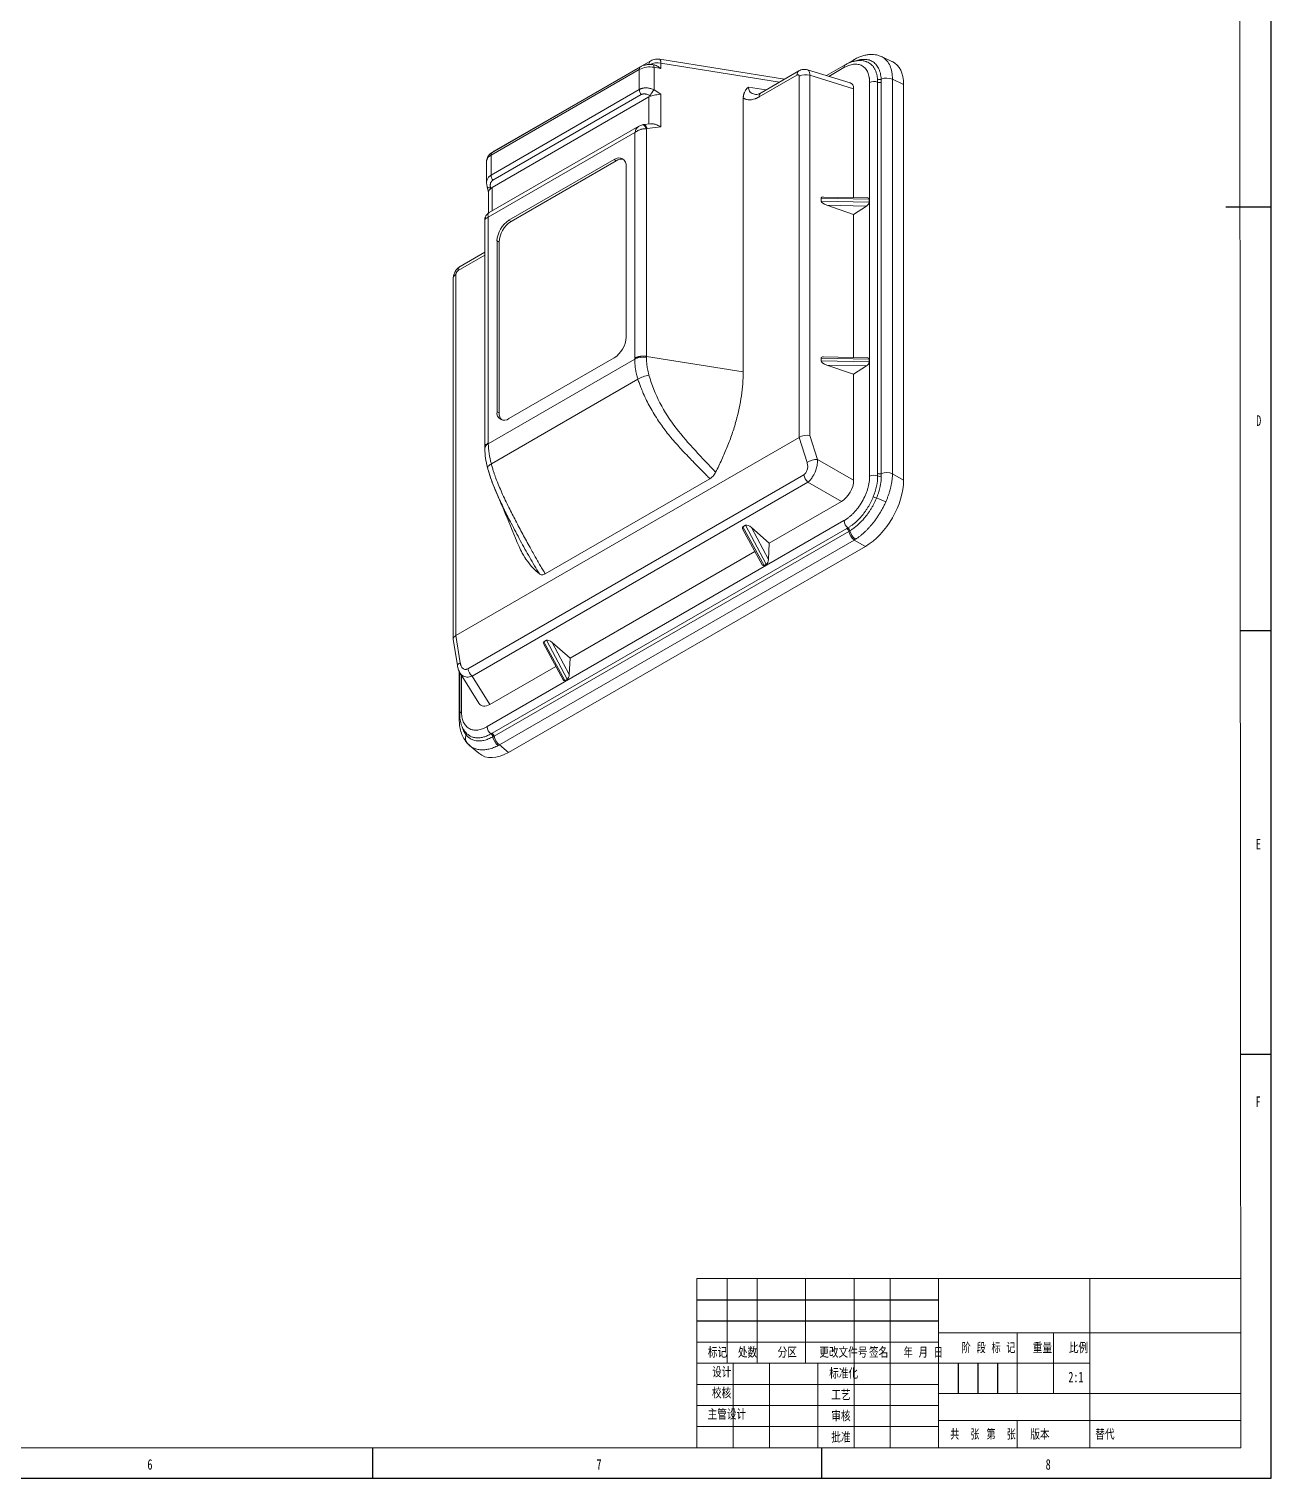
# Model space of a CAD drawing. Header units: millimetres. Extents: x 0 to 1189, y 0 to 841.
# Drawn here: x 778 to 1189, y 0 to 479.5 of the extents above; entities that cross this region are included whole.
import ezdxf

# ---------------------------------------------------------------- set-up
doc = ezdxf.new("R2010")
doc.units = ezdxf.units.MM
for name, color, linetype in [('10', 7, 'Continuous'), ('5', 7, 'Continuous'), ('9', 7, 'Continuous'), ('SLD-0', 7, 'Continuous')]:
    doc.layers.add(name, color=color, linetype=linetype)
doc.styles.add('SLDTEXTSTYLE0', font='TXT', dxfattribs={"width": 0.7})
doc.styles.add('SLDTEXTSTYLE1', font='TXT', dxfattribs={"width": 0.7, "bigfont": 'bigfont'})
doc.styles.add('SLDTEXTSTYLE2', font='TXT', dxfattribs={"width": 0.6, "bigfont": 'bigfont'})
doc.styles.add('SLDTEXTSTYLE3', font='TXT', dxfattribs={"width": 0.614286, "bigfont": 'bigfont'})
doc.styles.add('SLDTEXTSTYLE4', font='TXT', dxfattribs={"width": 0.62, "bigfont": 'bigfont'})

msp = doc.modelspace()

# ---------------------------------------------------------------- linework, layer by layer
at = {"color": 7, "linetype": 'Continuous', "lineweight": 15}
for p, q in [((1063.7, 468.69), (1060.1, 470.37)), ((979.96, 466.09), (930.88, 437.76)), ((980.38, 467.01), (931.3, 438.68)), ((983.77, 469), (931.86, 439.03)), ((979.96, 466.09), (979.96, 459.49)), ((984.83, 466.83), (984.83, 459.38)), ((987.04, 466.48), (984.83, 466.83)), ((1028.03, 462.92), (986.71, 469.51)), ((987.04, 466.48), (987.04, 468.22)), ((1032.75, 465.65), (1020.26, 458.43)), ((1049.77, 461.65), (1035.59, 466.01)), ((1051.11, 469.43), (1041.85, 464.08)), ((1048.11, 467.64), (1041.91, 464.07)), ((1032.13, 464.27), (1019.64, 457.06)), ((1032.87, 344.34), (1032.87, 463.88)), ((1036.4, 345.02), (1036.4, 464.19)), ((1050.87, 459.75), (1036.4, 464.19)), ((1056.18, 331.51), (1056.18, 461.83)), ((1058.83, 332.37), (1058.83, 461.92)), ((1060.04, 461.91), (1060.04, 332.37)), ((1063.74, 462.9), (1063.74, 332.33)), ((1063.74, 462.9), (1067.42, 461.17)), ((1067.42, 461.17), (1067.42, 330.2)), ((930.88, 431.16), (979.96, 459.49)), ((983.15, 457.03), (931.24, 427.07)), ((980.58, 457.79), (931.5, 429.45)), ((983.69, 457.26), (983.5, 457.38)), ((987.04, 457.92), (984.83, 459.38)), ((987.04, 457.92), (987.04, 447.1)), ((1014.37, 456.72), (1014.37, 366.03)), ((1050.87, 423.71), (1050.87, 459.75)), ((979.82, 447.33), (930.28, 418.73)), ((980.87, 447.76), (979.82, 447.33)), ((981.35, 447.85), (980.87, 447.76)), ((983.71, 448.14), (981.36, 447.85)), ((982.38, 446.51), (982.38, 371.14)), ((987.04, 447.1), (982.53, 446.54)), ((978.49, 445.21), (929.95, 417.19)), ((978.49, 445.21), (978.49, 370.6)), ((930.88, 431.16), (930.88, 437.76)), ((931.86, 439.03), (931.35, 438.66)), ((931.67, 438.89), (931.86, 439.03)), ((929.42, 435.72), (929.42, 428.63)), ((936.83, 416.22), (971.62, 436.31)), ((937.53, 415.82), (972.32, 435.9)), ((972.32, 435.9), (971.62, 436.31)), ((975.58, 434.02), (975.58, 377.52)), ((929.42, 428.61), (929.6, 427.29)), ((929.59, 427.31), (930.07, 425.45)), ((930.78, 426.72), (930.73, 426.92)), ((930.07, 425.54), (930.07, 418.57)), ((1040.1, 423.51), (1040.1, 422.57)), ((1040.1, 423.51), (1056.02, 423.17)), ((1056.02, 422.24), (1040.1, 422.57)), ((1055.61, 423.61), (1040.96, 423.91)), ((1056.02, 422.24), (1056.02, 423.17)), ((929.95, 342.58), (929.95, 417.19)), ((1050.87, 418.17), (1041.97, 421.19)), ((1055.13, 420.91), (1041.97, 421.19)), ((1055.13, 420.91), (1050.87, 418.17)), ((1050.87, 370.79), (1050.87, 418.17)), ((928.78, 416.13), (928.78, 340.88)), ((936.83, 416.22), (937.53, 415.82)), ((932.87, 352.86), (932.87, 409.37)), ((933.57, 408.96), (932.87, 409.37)), ((933.57, 352.45), (933.57, 408.96)), ((928.78, 405.63), (920.62, 400.91)), ((919.26, 398.3), (919.26, 278.75)), ((918.38, 397.07), (918.38, 277.72)), ((978.48, 370.29), (929.96, 342.28)), ((971.62, 370.66), (936.83, 350.58)), ((978.48, 370.29), (978.49, 370.6)), ((982.38, 371.14), (1014.37, 366.03)), ((1040.1, 370.6), (1040.1, 369.66)), ((1040.1, 370.6), (1056.02, 370.26)), ((1056.02, 369.33), (1040.1, 369.66)), ((1055.61, 370.69), (1040.96, 371)), ((1056.02, 369.33), (1056.02, 370.26)), ((1050.87, 365.26), (1041.97, 368.27)), ((1055.13, 368), (1041.97, 368.27)), ((1055.13, 368), (1050.87, 365.26)), ((1050.87, 330.19), (1050.87, 365.26)), ((979.5, 363.6), (930.99, 335.59)), ((932.87, 352.86), (933.57, 352.45)), ((919.28, 278.77), (1032.84, 344.32)), ((928.78, 340.87), (928.79, 340.51)), ((929.96, 342.28), (929.95, 342.58)), ((1035.48, 336.01), (1032.84, 344.32)), ((1036.4, 345.02), (1038.91, 337.1)), ((1038.91, 337.1), (1050.87, 330.19)), ((923.2, 267.8), (1034.35, 331.98)), ((1058.83, 331.6), (1058.83, 332.37)), ((1067.42, 330.2), (1063.74, 332.33)), ((924.6, 265.38), (1035.76, 329.55)), ((1003.31, 330.67), (948.82, 299.21)), ((1035.76, 329.55), (1046.82, 323.16)), ((1046.82, 323.16), (1022.93, 309.38)), ((929.61, 248.64), (1047.69, 316.81)), ((931.24, 246.47), (1048.63, 314.24)), ((1049.25, 313.27), (931.87, 245.51)), ((1014.24, 313.93), (1020.66, 302.16)), ((1015.13, 315.28), (1014.26, 314.78)), ((1021.24, 301.97), (1014.26, 314.78)), ((1015.13, 315.28), (1021.96, 302.39)), ((1017.04, 314.56), (1022.93, 309.38)), ((1017.04, 314.56), (1022.67, 303.93)), ((1048.63, 314.24), (1048.98, 314.44)), ((1051.08, 310.4), (933.7, 242.64)), ((1054.76, 308.28), (936.68, 240.11)), ((1022.93, 309.38), (1022.67, 303.93)), ((1054.76, 308.28), (1051.08, 310.4)), ((1018.21, 306.65), (957.03, 271.33)), ((1021.24, 301.97), (1021.96, 302.39)), ((919.28, 278.77), (920.68, 269.75)), ((918.38, 277.62), (919.75, 268.84)), ((948.34, 275.89), (954.75, 264.11)), ((949.23, 277.24), (948.36, 276.73)), ((955.33, 263.93), (948.36, 276.73)), ((949.23, 277.24), (956.06, 264.35)), ((951.14, 276.51), (957.03, 271.33)), ((951.14, 276.51), (956.77, 265.89)), ((952.31, 268.6), (930.48, 256)), ((957.03, 271.33), (956.77, 265.89)), ((920.37, 266.92), (920.37, 251.04)), ((920.54, 266.57), (920.54, 252.72)), ((920.64, 266.35), (926.9, 256.36)), ((924.6, 265.38), (930.48, 256)), ((955.33, 263.93), (956.06, 264.35)), ((930.89, 246.27), (931.24, 246.47)), ((922.77, 243.45), (923.85, 242.37)), ((923.79, 242.44), (923.09, 243.11)), ((923.77, 242.43), (926.84, 239.83)), ((936.68, 240.11), (933.7, 242.64))]:
    msp.add_line(p, q, dxfattribs=at)
at = {"color": 8, "linetype": 'Continuous', "lineweight": 15}
for p, q in [((1026.35, 461.95), (987.04, 468.22)), ((1047.69, 466.73), (1042.68, 463.83)), ((983.15, 457.03), (983.15, 448.07)), ((1016.05, 460.28), (1021.86, 459.36)), ((931.24, 419.29), (931.24, 427.07)), ((928.78, 404.61), (919.99, 399.54)), ((921.12, 265.58), (921.12, 253.54))]:
    msp.add_line(p, q, dxfattribs=at)
at = {"color": 7, "linetype": 'Continuous', "lineweight": 15, "flags": 128}
for points in [[(982.38, 446.51), (982.16, 446.89), (981.92, 447.2), (981.68, 447.46), (981.43, 447.64), (981.18, 447.74), (980.95, 447.77), (980.73, 447.71), (980.7, 447.69)], [(981.28, 447.83), (981.34, 447.85), (981.36, 447.85)], [(929.6, 427.5), (929.58, 427.37), (929.61, 427.25), (929.7, 427.15), (929.82, 427.06), (930, 426.99), (930.21, 426.95), (930.46, 426.92), (930.73, 426.92)], [(929.73, 334.35), (929.74, 334.3), (929.8, 334.16)], [(920.68, 269.75), (920.36, 269.58), (920.1, 269.41), (919.91, 269.24), (919.79, 269.07), (919.74, 268.91), (919.75, 268.83)]]:
    msp.add_lwpolyline(points, dxfattribs=at)
at = {"color": 8, "linetype": 'Continuous', "lineweight": 15, "flags": 128}
for points in [[(981.36, 447.85), (981.55, 447.84), (981.76, 447.74), (981.97, 447.55), (982.17, 447.28), (982.36, 446.94), (982.53, 446.54)], [(930.99, 335.59), (930.64, 335.39), (930.35, 335.2), (930.11, 335), (929.92, 334.81), (929.8, 334.63), (929.74, 334.46), (929.73, 334.35)]]:
    msp.add_lwpolyline(points, dxfattribs=at)
at = {"color": 8, "linetype": 'Continuous', "lineweight": 15}
for centre, radius, start, end in [((980.94, 466.2), 0.986, 124.9949, 186.2961), ((984.65, 467.77), 1.51, 125.7055, 185.6199), ((985.97, 461.97), 6.33, 80.2808, 112.7841), ((985.57, 468.53), 1.5, 347.7874, 40.5327), ((1048.66, 466.84), 0.974, 125.0737, 186.7462), ((1051.75, 468.4), 1.21, 121.9687, 162.7336), ((931.93, 435.46), 2.52, 114.4877, 174.1923), ((931.81, 437.89), 0.937, 123.2386, 188.0731), ((919.86, 396.93), 1.49, 113.9959, 174.6842), ((930.83, 340.44), 2.04, 115.2373, 178.0427), ((921.49, 251.02), 1.12, 148.2393, 178.9294), ((921.51, 252.65), 0.974, 113.2588, 175.1391), ((921.93, 246.27), 0.814, 332.0063, 20.5908)]:
    msp.add_arc(centre, radius, start, end, dxfattribs=at)
at = {"color": 7, "linetype": 'Continuous', "lineweight": 15}
for centre, radius, start, end in [((983.49, 459.27), 7.68, 79.9798, 117.342), ((983.71, 467.03), 1.13, 349.9271, 35.4135), ((1033.58, 464.45), 1.46, 124.4771, 186.8329), ((1035.01, 459.7), 4.7, 72.7917, 117.0705), ((1057.6, 459.05), 3.12, 66.8488, 117.1443), ((1059.33, 464.25), 1.49, 248.7791, 297.2988), ((1059.44, 463.39), 1.59, 247.2042, 292.1632), ((1061.85, 458.52), 4.76, 66.6209, 112.6635), ((982.99, 459.62), 3.03, 182.473, 217.3076), ((997.77, 449.34), 16.38, 142.1917, 150.6022), ((1021.06, 457.24), 1.44, 124.0569, 187.2553), ((973.16, 434.41), 2.45, 350.786, 129.2033), ((974.03, 433.44), 2.99, 76.0335, 124.6606), ((933.91, 431.29), 3.03, 182.473, 217.3076), ((941.46, 408.98), 8.61, 122.6055, 177.3945), ((942.17, 408.57), 8.61, 122.6055, 177.3945), ((921.46, 399.7), 1.48, 125.0141, 186.2981), ((966.98, 377.91), 8.61, 302.6055, 357.3945), ((981.15, 364.56), 6.32, 78.8143, 114.9386), ((985.01, 354.35), 10.77, 99.9623, 120.787), ((935.28, 352.47), 2.45, 170.786, 309.2033), ((936.56, 352.21), 2.99, 175.336, 223.9692), ((1039.01, 330.8), 6.3, 90.9442, 124.1457), ((1039.18, 333.15), 4.96, 193.6506, 226.4912), ((1057.6, 328.73), 3.12, 66.8, 117.1462), ((1059.44, 333.84), 1.59, 247.2042, 292.1632), ((1059.44, 333.08), 1.61, 247.6809, 292.09), ((1061.85, 327.95), 4.77, 66.6443, 112.197), ((1059.66, 329.02), 4.88, 242.1867, 255.71), ((1053.66, 308.33), 16.66, 61.8752, 73.2794), ((1050.8, 316.96), 3.11, 182.8041, 234.25), ((1047.68, 312.95), 1.6, 11.7735, 53.7731), ((1048.02, 313.15), 1.61, 11.6634, 53.3496), ((1048.04, 313.16), 1.61, 11.7836, 53.3753), ((1053.96, 314.26), 4.81, 191.8149, 233.2322), ((1054.46, 314.66), 4.98, 193.6211, 233.4509), ((928.02, 268.98), 4.96, 193.6506, 226.4912), ((924.67, 244.78), 2.3, 151.4251, 226.5522), ((932.71, 248.79), 3.11, 182.8041, 234.25), ((929.95, 244.97), 1.59, 11.9052, 54.2205), ((929.97, 244.98), 1.59, 12.0081, 54.2413), ((930.3, 245.18), 1.6, 11.7735, 53.7731), ((936.09, 246.12), 4.67, 190.2121, 232.7723), ((936.58, 246.49), 4.81, 191.8149, 233.2322)]:
    msp.add_arc(centre, radius, start, end, dxfattribs=at)
for centre, major_axis, ratio, start_param, end_param in [((1056.05, 454.61), (8.09, 13.86), 0.577365, 5.503199, 6.335832), ((1047.92, 458.04), (2.18, 3.46), 0.576236, 5.542285, 6.437903), ((985.97, 453.17), (-3.18, 3.61), 0.671424, 5.971057, 6.14842), ((934.07, 423.2), (-3.18, 3.61), 0.671424, 6.14842, 6.325782), ((1042.12, 422.89), (2, -0.72), 0.36393, 2.316742, 3.271822), ((1042.12, 421.95), (2, -0.72), 0.36393, 3.271822, 4.765677), ((1055.06, 421.68), (0.846, 0.882), 0.527907, 4.286051, 5.779906), ((1055.06, 422.62), (0.846, 0.882), 0.527907, 5.779906, 6.734987), ((1042.12, 369.98), (2, -0.72), 0.36393, 2.316742, 3.271822), ((1042.12, 369.04), (2, -0.72), 0.36393, 3.271822, 4.765677), ((1055.06, 368.77), (0.846, 0.882), 0.527907, 4.286051, 5.779906), ((1055.06, 369.71), (0.846, 0.882), 0.527907, 5.779906, 6.734987), ((1032.22, 352.23), (-0.31, 8), 0.274604, 3.285336, 3.299052), ((1034.99, 343.49), (2.99, 0.46), 0.507672, 1.003757, 2.277847), ((1046.44, 328.07), (3, 5.2), 0.629039, 3.969686, 5.454897), ((1054.62, 322.98), (9, 15.59), 0.583725, 3.932371, 5.492241), ((1015.58, 313.56), (1.42, -1.13), 0.424549, 2.976785, 3.931663), ((1016.44, 314.05), (1.4, -1.14), 0.427657, 1.486821, 2.980982), ((1021.23, 303.19), (0.3, 1.28), 0.503413, 2.626595, 3.581473), ((1021.97, 303.62), (0.31, 1.28), 0.497532, 3.581951, 5.076112), ((921.38, 277.9), (3, 0.23), 0.461046, 2.320648, 3.177139), ((919.9, 287.39), (0.97, 8.7), 0.22945, 3.294997, 3.308714), ((949.68, 275.52), (1.42, -1.13), 0.424549, 2.976785, 3.931663), ((950.53, 276.01), (1.4, -1.14), 0.427657, 1.486821, 2.980982), ((955.33, 265.15), (0.3, 1.28), 0.503413, 2.626595, 3.581473), ((956.07, 265.57), (0.31, 1.28), 0.497532, 3.581951, 5.076112), ((930.86, 261.35), (3.27, 5.66), 0.529966, 2.867985, 3.884129), ((936.82, 254.97), (9.1, 15.76), 0.571107, 3.037994, 3.921448)]:
    msp.add_ellipse(centre, major_axis=major_axis, ratio=ratio, start_param=start_param, end_param=end_param, dxfattribs=at)
for points, knots in [([(1060.1, 470.37), (1059.57, 470.57), (1058.41, 471.02), (1056.75, 471.13), (1055.22, 470.97), (1053.92, 470.67), (1052.53, 470.19), (1051.59, 469.68), (1051.11, 469.43)], [0, 0, 0, 0, 0.192891, 0.425142, 0.555643, 0.695201, 0.843431, 1, 1, 1, 1]), ([(983.5, 467.78), (983.17, 467.77), (982.71, 467.75), (982.06, 467.64), (981.53, 467.51), (980.93, 467.3), (980.56, 467.11), (980.38, 467.01)], [0, 0, 0, 0, 0.292373, 0.408111, 0.599735, 0.796698, 1, 1, 1, 1]), ([(984.48, 467.71), (984.44, 467.72), (984.12, 467.77), (983.79, 467.78), (983.5, 467.78)], [0, 0, 0, 0, 0.117532, 1, 1, 1, 1]), ([(986.71, 469.51), (986.51, 469.53), (986.03, 469.59), (985.27, 469.54), (984.47, 469.35), (984, 469.11), (983.77, 469)], [0, 0, 0, 0, 0.1945923, 0.4754069, 0.7427383, 1, 1, 1, 1]), ([(984.64, 467.69), (985.05, 467.6), (985.46, 467.44), (986.26, 467.02), (986.66, 466.77), (987.04, 466.48)], [0, 0, 0, 0, 0.5, 0.5, 1, 1, 1, 1]), ([(1035.58, 465.99), (1035.36, 466.05), (1034.91, 466.15), (1034.18, 466.13), (1033.43, 465.98), (1032.98, 465.76), (1032.75, 465.65)], [0, 0, 0, 0, 0.247781, 0.497359, 0.748296, 1, 1, 1, 1]), ([(1036.4, 464.19), (1036.37, 464.58), (1036.33, 465.18), (1036.05, 465.68), (1035.84, 465.94), (1035.65, 465.95), (1035.58, 465.96)], [0, 0, 0, 0, 0.425399, 0.648176, 0.877069, 1, 1, 1, 1]), ([(1056.18, 461.83), (1056.18, 461.95), (1056.17, 462.18), (1056.16, 462.53), (1056.13, 462.87), (1056.09, 463.21), (1056.01, 463.71), (1055.86, 464.36), (1055.59, 465.11), (1055.24, 465.8), (1054.66, 466.62), (1053.74, 467.4), (1052.6, 467.8), (1051.6, 467.9), (1050.83, 467.86), (1050.04, 467.72), (1049.34, 467.5), (1048.73, 467.26), (1048.21, 467.02), (1047.87, 466.82), (1047.69, 466.73)], [0, 0, 0, 0, 0.023353, 0.046655, 0.069937, 0.09323, 0.116565, 0.1783, 0.240092, 0.304402, 0.368768, 0.500006, 0.631244, 0.695554, 0.759919, 0.821655, 0.883447, 0.922284, 0.961087, 1, 1, 1, 1]), ([(1055.2, 468.65), (1055.16, 468.67), (1054.78, 468.84), (1054.03, 468.99), (1052.98, 469.09), (1051.91, 469.03), (1050.82, 468.81), (1049.72, 468.44), (1048.81, 468.05), (1048.28, 467.73), (1048.11, 467.63)], [0, 0, 0, 0, 0.021752, 0.177972, 0.32304, 0.471332, 0.622372, 0.77502, 0.927989, 1, 1, 1, 1]), ([(1058.79, 462.85), (1058.77, 463.02), (1058.74, 463.35), (1058.67, 463.84), (1058.57, 464.33), (1058.44, 464.81), (1058.29, 465.28), (1058.11, 465.75), (1057.91, 466.17), (1057.66, 466.61), (1057.37, 467.05), (1056.98, 467.51), (1056.51, 467.94), (1055.93, 468.33), (1055.48, 468.57), (1055.23, 468.65), (1055.21, 468.66)], [0, 0, 0, 0, 0.056699, 0.115346, 0.175939, 0.238479, 0.302966, 0.369401, 0.437783, 0.493823, 0.58547, 0.666359, 0.763071, 0.875602, 0.991272, 1, 1, 1, 1]), ([(1032.13, 464.27), (1032.16, 464.29), (1032.23, 464.33), (1032.33, 464.36), (1032.42, 464.38), (1032.5, 464.38), (1032.58, 464.37), (1032.66, 464.34), (1032.74, 464.28), (1032.82, 464.17), (1032.86, 464.03), (1032.87, 463.93), (1032.87, 463.88)], [0, 0, 0, 0, 0.087622, 0.173478, 0.258068, 0.34175, 0.424771, 0.507305, 0.594925, 0.764911, 0.893541, 1, 1, 1, 1]), ([(979.96, 459.49), (980.03, 459.53), (980.17, 459.6), (980.39, 459.7), (980.62, 459.79), (980.87, 459.86), (981.12, 459.92), (981.38, 459.97), (981.66, 460), (981.94, 460.01), (982.28, 460.02), (982.71, 459.99), (983.21, 459.91), (983.74, 459.79), (984.29, 459.62), (984.65, 459.46), (984.83, 459.38)], [0, 0, 0, 0, 0.0530958, 0.1065097, 0.1602713, 0.21441, 0.2689542, 0.323932, 0.3793707, 0.435297, 0.4917367, 0.5846117, 0.6817931, 0.7833687, 0.8894152, 1, 1, 1, 1]), ([(980.58, 457.79), (980.63, 457.82), (980.74, 457.87), (980.92, 457.94), (981.11, 457.99), (981.31, 458.02), (981.51, 458.03), (981.72, 458.03), (981.94, 458.01), (982.28, 457.95), (982.7, 457.82), (983.14, 457.61), (983.39, 457.45), (983.5, 457.38)], [0, 0, 0, 0, 0.067799, 0.135384, 0.203036, 0.271001, 0.339487, 0.408669, 0.478696, 0.556843, 0.73756, 0.88372, 1, 1, 1, 1]), ([(983.69, 457.26), (983.93, 457.33), (984.19, 457.4), (984.74, 457.55), (985.03, 457.62), (985.89, 457.81), (986.48, 457.9), (987.04, 457.92)], [0, 0, 0, 0, 0.25, 0.25, 0.5, 0.5, 1, 1, 1, 1]), ([(1014.37, 456.72), (1014.37, 456.82), (1014.37, 457.01), (1014.4, 457.3), (1014.45, 457.58), (1014.52, 457.86), (1014.6, 458.14), (1014.7, 458.41), (1014.87, 458.79), (1015.14, 459.25), (1015.55, 459.79), (1015.88, 460.12), (1016.05, 460.28)], [0, 0, 0, 0, 0.070267, 0.140554, 0.21107, 0.282018, 0.3536, 0.426013, 0.499444, 0.659642, 0.825976, 1, 1, 1, 1]), ([(1019.64, 457.06), (1019.53, 457), (1019.33, 456.89), (1019.03, 456.74), (1018.73, 456.6), (1018.43, 456.48), (1017.98, 456.31), (1017.39, 456.15), (1016.68, 456.05), (1016, 456.06), (1015.46, 456.16), (1015.02, 456.32), (1014.67, 456.49), (1014.47, 456.64), (1014.37, 456.72)], [0, 0, 0, 0, 0.051014, 0.101826, 0.152518, 0.203175, 0.253881, 0.383286, 0.511559, 0.638133, 0.762994, 0.842847, 0.921689, 1, 1, 1, 1]), ([(1018.4, 457.86), (1018.17, 457.9), (1017.64, 457.99), (1016.97, 458.35), (1016.44, 458.88), (1016.11, 459.53), (1016.07, 460.03), (1016.05, 460.28)], [0, 0, 0, 0, 0.1816009, 0.4157083, 0.626366, 0.8168405, 1, 1, 1, 1]), ([(1020.26, 458.43), (1019.91, 458.24), (1019.26, 457.87), (1018.66, 457.85), (1018.38, 457.84)], [0, 0, 0, 0, 0.532129, 1, 1, 1, 1]), ([(979.96, 447.39), (979.93, 447.38), (979.64, 447.29), (979.25, 446.9), (978.75, 446.2), (978.59, 445.57), (978.49, 445.21)], [0, 0, 0, 0, 0.043176, 0.369325, 0.632835, 1, 1, 1, 1]), ([(982.38, 446.51), (982.29, 446.52), (982.11, 446.52), (981.83, 446.52), (981.54, 446.49), (981.23, 446.45), (980.92, 446.4), (980.61, 446.32), (980.27, 446.22), (979.89, 446.07), (979.45, 445.87), (978.96, 445.58), (978.65, 445.34), (978.49, 445.21)], [0, 0, 0, 0, 0.065253, 0.132401, 0.201457, 0.272434, 0.345344, 0.420196, 0.497002, 0.591615, 0.706989, 0.843121, 1, 1, 1, 1]), ([(987.04, 447.1), (987.03, 447.11), (986.83, 447.24), (986.22, 447.6), (985.22, 448), (984.28, 448.22), (983.84, 448.12), (983.72, 448.1)], [0, 0, 0, 0, 0.0047628, 0.1863975, 0.5592965, 0.8739792, 1, 1, 1, 1]), ([(931.3, 438.68), (931.29, 438.67), (931.08, 438.57), (930.71, 438.29), (930.22, 437.83), (929.82, 437.28), (929.55, 436.65), (929.41, 436.12), (929.43, 435.81), (929.44, 435.73)], [0, 0, 0, 0, 0.006328, 0.187748, 0.372824, 0.558916, 0.745726, 0.935325, 1, 1, 1, 1]), ([(929.43, 428.6), (929.43, 428.61), (929.37, 428.98), (929.56, 429.65), (930.02, 430.54), (930.6, 430.96), (930.88, 431.16)], [0, 0, 0, 0, 0.017574, 0.340247, 0.675798, 1, 1, 1, 1]), ([(930.73, 426.92), (930.71, 427), (930.68, 427.16), (930.64, 427.39), (930.62, 427.61), (930.62, 427.83), (930.64, 428.05), (930.67, 428.25), (930.72, 428.46), (930.83, 428.74), (931.01, 429.04), (931.25, 429.3), (931.43, 429.41), (931.5, 429.45)], [0, 0, 0, 0, 0.078447, 0.155434, 0.231053, 0.305387, 0.378522, 0.450544, 0.521549, 0.611308, 0.768448, 0.91003, 1, 1, 1, 1]), ([(930.78, 426.72), (930.61, 426.53), (930.26, 426.15), (930.05, 425.77), (930.09, 425.59), (930.1, 425.54)], [0, 0, 0, 0, 0.415141, 0.864082, 1, 1, 1, 1]), ([(930.29, 418.73), (930.07, 418.59), (929.63, 418.29), (929.15, 417.65), (928.84, 416.91), (928.8, 416.39), (928.78, 416.13)], [0, 0, 0, 0, 0.245719, 0.500015, 0.754303, 1, 1, 1, 1]), ([(929.95, 417.19), (929.69, 417.09), (929.24, 416.92), (928.86, 416.55), (928.81, 416.28), (928.79, 416.13)], [0, 0, 0, 0, 0.392057, 0.673431, 1, 1, 1, 1]), ([(929.95, 417.19), (929.91, 417.47), (929.83, 417.94), (929.96, 418.46), (930.17, 418.63), (930.29, 418.73)], [0, 0, 0, 0, 0.3920358, 0.6733618, 1, 1, 1, 1]), ([(920.62, 400.91), (920.33, 400.71), (919.74, 400.29), (919.02, 399.3), (918.49, 398.18), (918.41, 397.44), (918.38, 397.07)], [0, 0, 0, 0, 0.24887, 0.494668, 0.743332, 1, 1, 1, 1]), ([(919.26, 398.3), (919.26, 398.33), (919.26, 398.41), (919.28, 398.52), (919.31, 398.64), (919.35, 398.76), (919.41, 398.88), (919.47, 399), (919.57, 399.15), (919.7, 399.31), (919.86, 399.45), (919.95, 399.51), (919.99, 399.54)], [0, 0, 0, 0, 0.083801, 0.166183, 0.247853, 0.329327, 0.410964, 0.493007, 0.573345, 0.755098, 0.884316, 1, 1, 1, 1]), ([(979.5, 363.6), (979.45, 363.77), (979.34, 364.12), (979.2, 364.64), (979.07, 365.14), (978.95, 365.63), (978.86, 366.1), (978.77, 366.56), (978.67, 367.15), (978.58, 367.87), (978.5, 368.7), (978.47, 369.51), (978.48, 370.03), (978.48, 370.29)], [0, 0, 0, 0, 0.077193, 0.152464, 0.225813, 0.297242, 0.36675, 0.434339, 0.500009, 0.628974, 0.755287, 0.878959, 1, 1, 1, 1]), ([(978.49, 370.6), (978.56, 370.63), (978.69, 370.7), (978.91, 370.8), (979.13, 370.88), (979.35, 370.96), (979.58, 371.02), (979.8, 371.08), (980.03, 371.12), (980.26, 371.16), (980.48, 371.19), (980.7, 371.21), (980.91, 371.22), (981.12, 371.23), (981.32, 371.23), (981.52, 371.23), (981.71, 371.22), (981.89, 371.2), (982.06, 371.18), (982.22, 371.16), (982.33, 371.15), (982.38, 371.14)], [0, 0, 0, 0, 0.066788, 0.132003, 0.195646, 0.257716, 0.318212, 0.377136, 0.434487, 0.490265, 0.54447, 0.597102, 0.648161, 0.697647, 0.745559, 0.791899, 0.836666, 0.879859, 0.921479, 0.961526, 1, 1, 1, 1]), ([(983.15, 364.95), (983.11, 365.12), (983.01, 365.46), (982.89, 365.95), (982.78, 366.45), (982.68, 366.94), (982.6, 367.43), (982.52, 367.92), (982.44, 368.56), (982.38, 369.34), (982.36, 370.12), (982.37, 370.59), (982.37, 370.76)], [0, 0, 0, 0, 0.084167, 0.167972, 0.251435, 0.334578, 0.417422, 0.499986, 0.585658, 0.748969, 0.907143, 1, 1, 1, 1]), ([(1005.22, 332.85), (1003, 335.23), (1000.73, 337.58), (996.29, 342.38), (994.13, 344.84), (990.15, 350.04), (988.32, 352.82), (985.26, 358.68), (984.05, 361.76), (983.15, 364.95)], [0, 0, 0, 0, 0.25, 0.25, 0.5, 0.5, 0.75, 0.75, 1, 1, 1, 1]), ([(1014.37, 366.03), (1014.34, 364.74), (1014.28, 363.44), (1014.09, 360.8), (1013.94, 359.47), (1013.36, 355.41), (1012.78, 352.64), (1011.79, 349.08), (1011.58, 348.37), (1011.13, 346.94), (1010.9, 346.23), (1010.16, 344.09), (1009.63, 342.68), (1008.49, 339.85), (1007.88, 338.45), (1006.6, 335.64), (1005.92, 334.24), (1005.22, 332.85)], [0, 0, 0, 0, 0.125, 0.125, 0.25, 0.25, 0.5, 0.5, 0.5625, 0.5625, 0.625, 0.625, 0.75, 0.75, 0.875, 0.875, 1, 1, 1, 1]), ([(1003.31, 330.67), (1002.95, 331.04), (1002.19, 331.83), (1000.98, 333.06), (999.44, 334.62), (997.79, 336.3), (995.39, 338.77), (992.52, 341.83), (989.23, 345.7), (986.18, 349.88), (983.95, 353.5), (982.32, 356.6), (981.47, 358.43), (980.85, 359.9), (980.42, 360.98), (979.95, 362.23), (979.66, 363.12), (979.5, 363.6)], [0, 0, 0, 0, 0.0380041, 0.0798278, 0.1254706, 0.1971945, 0.2509515, 0.3761504, 0.5010566, 0.6191408, 0.7505193, 0.8093703, 0.874832, 0.8991518, 0.9280658, 0.9616429, 1, 1, 1, 1]), ([(928.79, 340.51), (928.86, 339.53), (928.99, 337.57), (929.48, 335.43), (929.73, 334.36)], [0, 0, 0, 0, 0.49795, 1, 1, 1, 1]), ([(928.8, 340.86), (928.8, 341.02), (928.82, 341.4), (929.17, 342.01), (929.68, 342.38), (929.95, 342.58)], [0, 0, 0, 0, 0.248386, 0.601004, 1, 1, 1, 1]), ([(1034.35, 331.98), (1034.41, 332.01), (1034.51, 332.07), (1034.66, 332.19), (1034.8, 332.31), (1034.93, 332.46), (1035.12, 332.7), (1035.35, 333.08), (1035.55, 333.64), (1035.67, 334.24), (1035.69, 334.85), (1035.63, 335.46), (1035.53, 335.83), (1035.48, 336.01)], [0, 0, 0, 0, 0.047081, 0.093237, 0.138811, 0.184161, 0.22965, 0.350956, 0.474612, 0.602267, 0.735803, 0.865273, 1, 1, 1, 1]), ([(1035.76, 329.55), (1035.82, 329.6), (1035.95, 329.71), (1036.15, 329.89), (1036.36, 330.1), (1036.57, 330.34), (1036.79, 330.61), (1037.18, 331.13), (1037.64, 331.88), (1038.07, 332.78), (1038.46, 333.83), (1038.71, 334.75), (1038.84, 335.59), (1038.9, 336.09), (1038.92, 336.6), (1038.91, 336.93), (1038.91, 337.1)], [0, 0, 0, 0, 0.03448, 0.071053, 0.109709, 0.150454, 0.193309, 0.238315, 0.381987, 0.493023, 0.56985, 0.751975, 0.809654, 0.870042, 0.933386, 1, 1, 1, 1]), ([(929.73, 334.35), (930.13, 332.96), (930.93, 330.22), (932.05, 327.52), (932.61, 326.2)], [0, 0, 0, 0, 0.509677, 1, 1, 1, 1]), ([(946.9, 299.18), (945.82, 301), (943.65, 304.63), (940.57, 310.2), (937.8, 315.44), (935.31, 320.32), (933.41, 324.32), (931.88, 327.88), (930.82, 330.65), (930.32, 332.39), (930.12, 333.09)], [0, 0, 0, 0, 0.16974, 0.339429, 0.50884, 0.636747, 0.76573, 0.852303, 0.939977, 1, 1, 1, 1]), ([(930.99, 335.59), (931.05, 335.37), (931.17, 334.93), (931.35, 334.29), (931.53, 333.69), (931.71, 333.12), (931.89, 332.59), (932.05, 332.09), (932.22, 331.63), (932.37, 331.2), (932.77, 330.1), (933.45, 328.38), (934.84, 325.15), (936.69, 321.31), (939.05, 316.74), (941.38, 312.31), (943.31, 308.76), (944.94, 305.84), (946.07, 303.86), (947.16, 301.99), (948.01, 300.55), (948.56, 299.64), (948.82, 299.21)], [0, 0, 0, 0, 0.017649, 0.034336, 0.050076, 0.064882, 0.078763, 0.091728, 0.103781, 0.114929, 0.125175, 0.190633, 0.249486, 0.380862, 0.498947, 0.623852, 0.74905, 0.799222, 0.87453, 0.920172, 0.961996, 1, 1, 1, 1]), ([(1003.31, 330.67), (1003.49, 330.77), (1003.68, 330.9), (1004.03, 331.2), (1004.21, 331.38), (1004.54, 331.75), (1004.69, 331.96), (1004.98, 332.39), (1005.11, 332.61), (1005.22, 332.85)], [0, 0, 0, 0, 0.25, 0.25, 0.5, 0.5, 0.75, 0.75, 1, 1, 1, 1]), ([(1047.69, 316.81), (1047.8, 316.87), (1048, 316.99), (1048.31, 317.19), (1048.62, 317.4), (1048.93, 317.63), (1049.41, 317.99), (1050.04, 318.53), (1050.83, 319.3), (1051.6, 320.15), (1052.6, 321.4), (1053.74, 323.12), (1054.66, 324.96), (1055.24, 326.45), (1055.59, 327.54), (1055.86, 328.61), (1056.03, 329.52), (1056.12, 330.28), (1056.17, 330.9), (1056.18, 331.31), (1056.18, 331.51)], [0, 0, 0, 0, 0.023353, 0.046655, 0.069937, 0.09323, 0.116565, 0.1783, 0.240092, 0.304402, 0.368768, 0.500006, 0.631244, 0.695554, 0.759919, 0.821655, 0.883447, 0.922284, 0.961087, 1, 1, 1, 1]), ([(1057.38, 324.7), (1057.86, 325.88), (1058.23, 327.08), (1058.71, 329.4), (1058.84, 330.54), (1058.83, 331.6)], [0, 0, 0, 0, 0.5, 0.5, 1, 1, 1, 1]), ([(1058.46, 324.29), (1058.52, 324.44), (1058.65, 324.75), (1058.82, 325.22), (1058.98, 325.69), (1059.14, 326.16), (1059.28, 326.63), (1059.41, 327.1), (1059.53, 327.57), (1059.64, 328.08), (1059.8, 328.85), (1059.93, 329.72), (1060.01, 330.57), (1060.04, 331.15), (1060.04, 331.47), (1060.04, 331.6)], [0, 0, 0, 0, 0.062493, 0.124978, 0.187463, 0.249952, 0.312449, 0.374956, 0.437477, 0.500013, 0.583904, 0.749322, 0.859585, 0.943157, 1, 1, 1, 1]), ([(1060.04, 332.37), (1060.04, 332.24), (1060.04, 331.98), (1060.04, 331.72), (1060.04, 331.6)], [0, 0, 0, 0, 0.500014, 1, 1, 1, 1]), ([(1063.74, 332.33), (1063.73, 332.16), (1063.73, 331.83), (1063.69, 331.32), (1063.65, 330.81), (1063.59, 330.29), (1063.52, 329.77), (1063.44, 329.25), (1063.34, 328.73), (1063.23, 328.2), (1063.11, 327.68), (1062.97, 327.15), (1062.83, 326.63), (1062.67, 326.1), (1062.5, 325.58), (1062.33, 325.06), (1062.14, 324.55), (1061.94, 324.04), (1061.74, 323.53), (1061.59, 323.19), (1061.52, 323.02)], [0, 0, 0, 0, 0.05839, 0.116443, 0.17416, 0.231542, 0.288588, 0.3453, 0.401678, 0.457723, 0.513435, 0.568816, 0.623865, 0.678585, 0.732974, 0.787034, 0.840766, 0.894171, 0.947248, 1, 1, 1, 1]), ([(932.62, 326.14), (933.62, 323.81), (936.17, 317.89), (938.65, 311.9), (940.15, 308.27)], [0, 0, 0, 0, 0.393428, 1, 1, 1, 1]), ([(1049, 314.45), (1049.13, 314.53), (1049.39, 314.68), (1049.77, 314.93), (1050.17, 315.19), (1050.56, 315.49), (1050.97, 315.8), (1051.37, 316.14), (1051.78, 316.5), (1052.19, 316.89), (1052.6, 317.29), (1053.01, 317.73), (1053.41, 318.18), (1053.91, 318.77), (1054.47, 319.49), (1055.07, 320.34), (1055.63, 321.21), (1056.14, 322.09), (1056.61, 322.96), (1057.02, 323.83), (1057.27, 324.41), (1057.38, 324.7)], [0, 0, 0, 0, 0.0377621, 0.0762349, 0.1154182, 0.155312, 0.1959164, 0.2372311, 0.2792562, 0.3219917, 0.3654374, 0.4095933, 0.4544593, 0.5000353, 0.5762173, 0.6508135, 0.7238239, 0.795248, 0.8650855, 0.9333363, 1, 1, 1, 1]), ([(1049.62, 313.49), (1049.73, 313.55), (1049.98, 313.7), (1050.4, 313.97), (1050.93, 314.34), (1051.56, 314.82), (1052.47, 315.59), (1053.54, 316.62), (1054.55, 317.78), (1055.32, 318.76), (1055.93, 319.61), (1056.52, 320.5), (1057.06, 321.41), (1057.57, 322.35), (1058.04, 323.31), (1058.32, 323.96), (1058.46, 324.29)], [0, 0, 0, 0, 0.0303418, 0.0706662, 0.1208981, 0.1809712, 0.2508391, 0.3856764, 0.4999898, 0.5710172, 0.6420852, 0.7132397, 0.7845345, 0.8560355, 0.9278239, 1, 1, 1, 1]), ([(1061.52, 323.02), (1061.44, 322.84), (1061.28, 322.48), (1061.02, 321.95), (1060.76, 321.41), (1060.48, 320.88), (1060.19, 320.35), (1059.89, 319.83), (1059.58, 319.31), (1059.26, 318.79), (1058.94, 318.28), (1058.6, 317.78), (1058.25, 317.28), (1057.89, 316.79), (1057.52, 316.31), (1057.07, 315.74), (1056.51, 315.08), (1055.85, 314.34), (1055.16, 313.63), (1054.46, 312.96), (1053.74, 312.32), (1053, 311.72), (1052.25, 311.16), (1051.75, 310.83), (1051.49, 310.66)], [0, 0, 0, 0, 0.035186, 0.070451, 0.105795, 0.141218, 0.176722, 0.212306, 0.247971, 0.283719, 0.31955, 0.355463, 0.391461, 0.427543, 0.463709, 0.499962, 0.560479, 0.621559, 0.683205, 0.745418, 0.808202, 0.871559, 0.935491, 1, 1, 1, 1]), ([(946.9, 299.18), (946.19, 299.81), (944.76, 301.08), (942.85, 303.37), (941.29, 305.74), (940.52, 307.53), (940.2, 308.29)], [0, 0, 0, 0, 0.263325, 0.526551, 0.797254, 1, 1, 1, 1]), ([(946.9, 299.18), (947.02, 299.08), (947.15, 299.01), (947.44, 298.91), (947.59, 298.88), (947.92, 298.88), (948.09, 298.91), (948.45, 299.02), (948.63, 299.1), (948.82, 299.21)], [0, 0, 0, 0, 0.25, 0.25, 0.5, 0.5, 0.75, 0.75, 1, 1, 1, 1]), ([(919.75, 268.83), (919.84, 268.4), (920.01, 267.56), (920.39, 266.84), (920.58, 266.48)], [0, 0, 0, 0, 0.498577, 1, 1, 1, 1]), ([(920.68, 269.75), (920.7, 269.67), (920.73, 269.51), (920.78, 269.28), (920.84, 269.06), (920.92, 268.85), (921.05, 268.55), (921.26, 268.19), (921.6, 267.85), (921.98, 267.63), (922.35, 267.57), (922.66, 267.59), (922.93, 267.67), (923.11, 267.76), (923.2, 267.8)], [0, 0, 0, 0, 0.054709, 0.108279, 0.16093, 0.212894, 0.264413, 0.397711, 0.525571, 0.648997, 0.770502, 0.846068, 0.922015, 1, 1, 1, 1]), ([(920.37, 266.92), (920.38, 266.87), (920.4, 266.78), (920.45, 266.72), (920.47, 266.69)], [0, 0, 0, 0, 0.5610626, 1, 1, 1, 1]), ([(920.66, 266.37), (920.72, 266.26), (920.91, 265.91), (921.41, 265.5), (922.11, 265.15), (922.9, 265.02), (923.74, 265.08), (924.31, 265.28), (924.6, 265.38)], [0, 0, 0, 0, 0.085184, 0.271952, 0.461709, 0.648694, 0.82275, 1, 1, 1, 1]), ([(920.37, 251.04), (920.39, 250.35), (920.45, 248.94), (920.88, 246.95), (921.61, 245.05), (922.36, 244.01), (922.75, 243.48)], [0, 0, 0, 0, 0.2308633, 0.4742132, 0.7304679, 1, 1, 1, 1]), ([(920.54, 252.73), (920.54, 252.64), (920.53, 252.18), (920.6, 251.36), (920.76, 250.29), (921.04, 249.27), (921.43, 248.32), (921.93, 247.44), (922.55, 246.66), (923.08, 246.13), (923.42, 245.91), (923.49, 245.86)], [0, 0, 0, 0, 0.029129, 0.161114, 0.294221, 0.427993, 0.562009, 0.696, 0.830108, 0.965106, 1, 1, 1, 1]), ([(921.12, 253.54), (921.12, 253.42), (921.12, 253.18), (921.14, 252.84), (921.17, 252.49), (921.21, 252.16), (921.29, 251.66), (921.44, 251.01), (921.71, 250.25), (922.06, 249.57), (922.64, 248.75), (923.56, 247.97), (924.7, 247.56), (925.7, 247.47), (926.47, 247.51), (927.26, 247.65), (927.96, 247.87), (928.57, 248.11), (929.09, 248.35), (929.43, 248.54), (929.61, 248.64)], [0, 0, 0, 0, 0.023353, 0.046655, 0.069937, 0.09323, 0.116565, 0.1783, 0.240092, 0.304402, 0.368768, 0.500006, 0.631244, 0.695554, 0.759919, 0.821655, 0.883447, 0.922284, 0.961087, 1, 1, 1, 1]), ([(922.65, 245.89), (922.71, 245.82), (922.84, 245.65), (923.09, 245.39), (923.42, 245.1), (923.84, 244.78), (924.5, 244.4), (925.37, 244.07), (926.33, 243.93), (927.13, 243.91), (927.82, 243.97), (928.53, 244.1), (929.25, 244.29), (929.99, 244.56), (930.74, 244.88), (931.25, 245.16), (931.5, 245.3)], [0, 0, 0, 0, 0.02985, 0.069931, 0.120163, 0.180475, 0.250817, 0.385233, 0.499948, 0.570997, 0.642084, 0.713254, 0.784559, 0.856064, 0.927845, 1, 1, 1, 1]), ([(923.42, 245.93), (923.61, 245.78), (924.08, 245.43), (924.97, 245.08), (926.08, 244.89), (927.27, 244.93), (928.5, 245.19), (929.7, 245.62), (930.49, 246.05), (930.87, 246.26)], [0, 0, 0, 0, 0.1018358, 0.2524884, 0.4088792, 0.5679791, 0.7195342, 0.8635421, 1, 1, 1, 1])]:
    msp.add_open_spline(points, degree=3, knots=knots, dxfattribs=at)
at = {"color": 8, "linetype": 'Continuous', "lineweight": 15}
for points, knots in [([(1060.09, 470.37), (1060.22, 470.31), (1060.91, 469.98), (1061.96, 469.07), (1062.99, 467.37), (1063.62, 465.31), (1063.7, 463.69), (1063.74, 462.9)], [0, 0, 0, 0, 0.056942, 0.302552, 0.541566, 0.77403, 1, 1, 1, 1]), ([(1051.89, 469), (1052.03, 469.05), (1052.77, 469.36), (1054.04, 469.51), (1055.65, 469.42), (1057.07, 468.87), (1058.26, 467.91), (1059.16, 466.56), (1059.79, 464.91), (1059.94, 463.58), (1060.01, 462.92)], [0, 0, 0, 0, 0.031907, 0.169483, 0.307456, 0.446537, 0.58569, 0.723861, 0.861753, 1, 1, 1, 1]), ([(921.38, 248.49), (921.4, 248.41), (921.52, 247.84), (921.93, 246.93), (922.41, 246.23), (922.65, 245.89)], [0, 0, 0, 0, 0.077911, 0.539092, 1, 1, 1, 1]), ([(933.27, 242.41), (932.75, 242.16), (931.71, 241.66), (930.21, 241.21), (928.79, 240.96), (927.43, 240.95), (926.16, 241.15), (925, 241.59), (924.21, 242.03), (923.85, 242.38), (923.79, 242.44)], [0, 0, 0, 0, 0.1422709, 0.2819964, 0.4191983, 0.553898, 0.6940169, 0.8329971, 0.9708662, 1, 1, 1, 1])]:
    msp.add_open_spline(points, degree=3, knots=knots, dxfattribs=at)
at = {"color": 7, "linetype": 'Continuous', "lineweight": 15}
for points in [[(1058.83, 461.92), (1058.82, 462.24), (1058.81, 462.55), (1058.79, 462.85)], [(1060.04, 461.91), (1060.04, 462.25), (1060.03, 462.59), (1060.01, 462.92)], [(982.38, 446.51), (982.43, 446.53), (982.48, 446.54), (982.53, 446.54)], [(982.37, 370.76), (982.38, 370.89), (982.38, 371.01), (982.38, 371.14)], [(930.99, 335.59), (930.35, 337.96), (930.03, 340.21), (929.96, 342.28)], [(1048.98, 314.44), (1048.99, 314.44), (1049, 314.45), (1049, 314.45)], [(1049.6, 313.47), (1049.48, 313.41), (1049.37, 313.34), (1049.25, 313.27)], [(1049.62, 313.49), (1049.61, 313.48), (1049.6, 313.48), (1049.6, 313.47)], [(1051.08, 310.4), (1051.22, 310.49), (1051.36, 310.57), (1051.49, 310.66)], [(930.87, 246.26), (930.88, 246.26), (930.89, 246.27), (930.89, 246.27)], [(931.52, 245.31), (931.51, 245.31), (931.51, 245.3), (931.5, 245.3)], [(931.87, 245.51), (931.75, 245.44), (931.63, 245.38), (931.52, 245.31)], [(933.27, 242.41), (933.41, 242.48), (933.55, 242.56), (933.7, 242.64)]]:
    msp.add_open_spline(points, degree=3, dxfattribs=at)
at = {"layer": '10', "color": 7}
for p, q in [((1179, 420.5), (1174, 420.5)), ((1189, 420.5), (1179, 420.5)), ((1189, 280.33), (1179, 280.33)), ((1189, 140.17), (1179, 140.17)), ((999, 59), (1079, 59)), ((999, 52), (1079, 52)), ((1085.5, 38), (1085.5, 28)), ((1092, 38), (1092, 28)), ((1098.5, 38), (1098.5, 28)), ((891.75, 0), (891.75, 10)), ((1040.38, 0), (1040.38, 10))]:
    msp.add_line(p, q, dxfattribs=at)
at = {"layer": '10', "color": 7, "lineweight": 15}
for p, q in [((999, 66), (999, 10)), ((1009, 66), (1009, 38)), ((1019, 66), (1019, 38)), ((1035, 66), (1035, 38)), ((1051, 66), (1051, 10)), ((1063, 66), (1063, 10)), ((1079, 66), (1079, 10)), ((1129, 66), (1129, 38)), ((1079, 48), (1179, 48)), ((1105, 48), (1105, 28)), ((1117, 48), (1117, 28)), ((999, 45), (1079, 45)), ((999, 38), (1129, 38)), ((1011, 38), (1011, 10)), ((1023, 38), (1023, 10)), ((1039, 38), (1039, 10)), ((1129, 38), (1129, 10)), ((999, 31), (1079, 31)), ((999, 24), (1079, 24)), ((1079, 28), (1179, 28)), ((999, 17), (1079, 17)), ((1079, 18.98), (1179, 18.98))]:
    msp.add_line(p, q, dxfattribs=at)
at = {"layer": '5', "color": 7, "lineweight": 15}
for p, q in [((1179.01, 10), (1178.45, 831.05)), ((999, 66), (1179, 66)), ((0, 10), (1179.01, 10))]:
    msp.add_line(p, q, dxfattribs=at)
at = {"layer": '9', "color": 7}
for p, q in [((1189, 0), (1189, 841)), ((0, 0), (1189, 0))]:
    msp.add_line(p, q, dxfattribs=at)
at = {"layer": 'SLD-0', "lineweight": 15}
msp.add_line((1105, 18.98), (1105, 10), dxfattribs=at)

# ---------------------------------------------------------------- texts
at = {"layer": '10', "char_height": 3.5, "attachment_point": 2, "style": 'SLDTEXTSTYLE1'}
for s, insert in [('\\M+18D5A\\M+18A6A', (1007.18, 29.86)), ('\\M+18EE5\\M+18AC7设计', (1008.93, 22.83))]:
    msp.add_mtext(s, dxfattribs=dict(at, insert=insert))
at = {"layer": '10', "color": 7, "insert": (1112.53, 16.19), "char_height": 3.5, "attachment_point": 2, "style": 'SLDTEXTSTYLE1'}
msp.add_mtext('\\M+194C5\\M+1967B', dxfattribs=at)
at = {"layer": '9', "color": 7, "char_height": 3.5, "attachment_point": 2}
for s, insert, style in [('D', (1184.94, 351.68), 'SLDTEXTSTYLE0'), ('E', (1184.84, 211.51), 'SLDTEXTSTYLE0'), ('F', (1184.75, 126.26), 'SLDTEXTSTYLE0'), ('标记', (1005.82, 43.31), 'SLDTEXTSTYLE1'), ('处\\M+19094', (1015.76, 43.31), 'SLDTEXTSTYLE1'), ('\\M+195AA\\M+18BE6', (1028.92, 43.31), 'SLDTEXTSTYLE1'), ('\\M+18D58\\M+189FC\\M+195B6\\M+18C8F\\M+18D86', (1047.47, 43.31), 'SLDTEXTSTYLE1'), ('签\\M+196BC', (1059.15, 43.31), 'SLDTEXTSTYLE1'), ('\\M+1944E \\M+18C8E \\M+193FA', (1073.91, 43.31), 'SLDTEXTSTYLE4'), ('阶 \\M+19269 标 记', (1095.54, 44.81), 'SLDTEXTSTYLE3'), ('\\M+18F64\\M+197CA', (1113.4, 44.81), 'SLDTEXTSTYLE1'), ('\\M+194E4\\M+197E1', (1125.29, 44.81), 'SLDTEXTSTYLE1'), ('设计', (1007.23, 36.77), 'SLDTEXTSTYLE1'), ('标\\M+18F79\\M+189BB', (1047.57, 36.36), 'SLDTEXTSTYLE1'), ('\\M+18D48艺', (1046.68, 29.23), 'SLDTEXTSTYLE1'), ('审\\M+18A6A', (1046.68, 22.25), 'SLDTEXTSTYLE1'), ('\\M+194E1\\M+18F79', (1046.66, 15.22), 'SLDTEXTSTYLE1'), ('\\M+18BA4  张', (1087.69, 16.19), 'SLDTEXTSTYLE2'), ('\\M+191E6  张', (1099.68, 16.19), 'SLDTEXTSTYLE2'), ('6', (818.01, 6.26), 'SLDTEXTSTYLE0'), ('7', (966.63, 6.26), 'SLDTEXTSTYLE0'), ('8', (1115.26, 6.26), 'SLDTEXTSTYLE0')]:
    msp.add_mtext(s, dxfattribs=dict(at, insert=insert, style=style))
at = {"layer": 'SLD-0', "char_height": 3.5}
for s, insert, attachment_point, style in [('2:1', (1124.44, 35.16), 2, 'SLDTEXTSTYLE0'), ('\\M+191D6\\M+191E3', (1130.85, 16.19), 1, 'SLDTEXTSTYLE1')]:
    msp.add_mtext(s, dxfattribs=dict(at, insert=insert, attachment_point=attachment_point, style=style))

doc.saveas('drawing.dxf')
